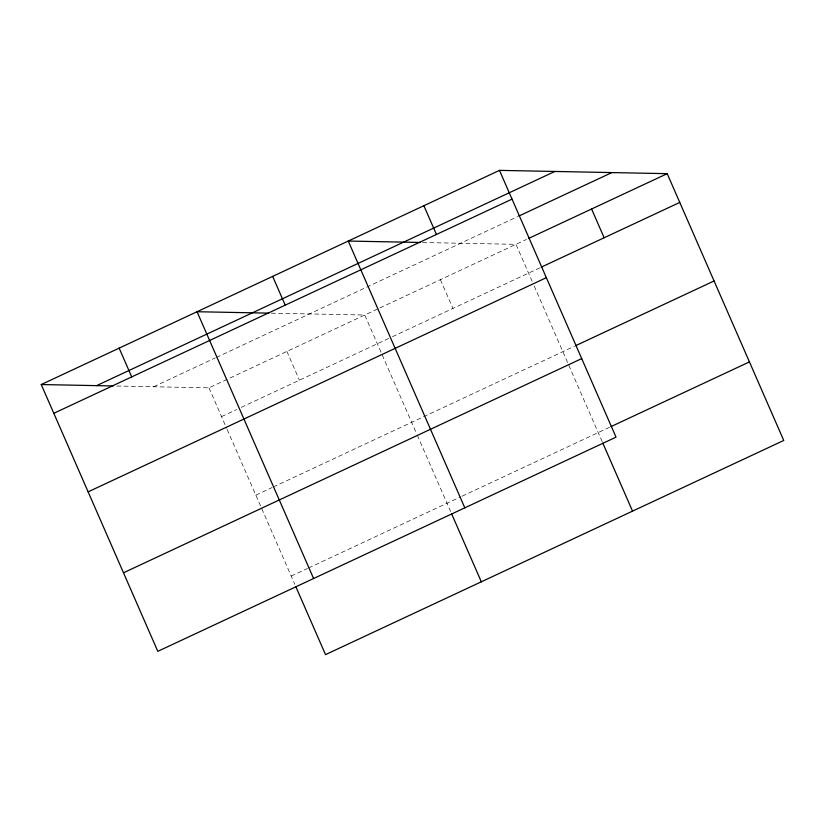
<?xml version="1.0" encoding="UTF-8"?>
<svg xmlns="http://www.w3.org/2000/svg" width="825" height="825" viewBox="0 0 825 825"><rect width="100%" height="100%" fill="white"/><g stroke="black" fill="none" stroke-linecap="round" stroke-linejoin="round"><path stroke-width="0.62" stroke-dasharray="4.12 3.09" d="M153.625 386.75L215.243 357.947M216.408 357.411L517.626 216.614M116.872 386.028L208.972 387.843L378.727 308.498M379.892 307.952L526.453 239.446M221.533 416.594L236.651 409.53M241.302 407.354L391.287 337.25M392.452 336.703L540.179 267.661M255.853 495.144L272.126 487.534M273.292 486.987L574.489 346.211M291.204 576.077L307.488 568.466M308.643 567.92L460.958 496.733M462.124 496.186L609.85 427.144M422.617 242.509L515.976 244.344L532.125 281.304M271.404 313.191L364.763 315.016L416.769 434.053M534.177 285.997L602.312 441.963M440.375 279.685L452.935 308.437M417.285 435.229L450.594 511.459M286.873 351.429L299.434 380.181M208.972 387.843L226.658 428.319M227.164 429.495L294.793 584.275"/><path stroke-width="1.24" d="M499.476 170.373L616.028 437.157L157.802 651.337L41.25 384.543L499.476 170.373L667.198 173.662L783.75 440.457L325.524 654.627L295.814 586.627M96.597 385.636L554.823 171.466M53.811 413.304L512.036 199.134M518.791 216.078L611.851 172.58M528.773 238.363L667.198 173.662M541.334 267.114L679.759 202.424M88.131 491.855L546.356 277.685M575.654 345.665L714.079 280.974M123.492 572.787L581.708 358.607M611.016 426.597L749.43 361.907M420.08 242.457L348.263 241.055L464.815 507.839M268.868 313.139L197.051 311.726L313.603 578.511M41.25 384.543L113.066 385.956M591.587 209.003L604.148 237.765M602.827 443.128L632.538 511.129M423.864 205.714L436.435 234.475M451.615 513.81L481.326 581.8M272.652 276.396L285.213 305.147M119.151 348.14L131.711 376.891"/></g></svg>
